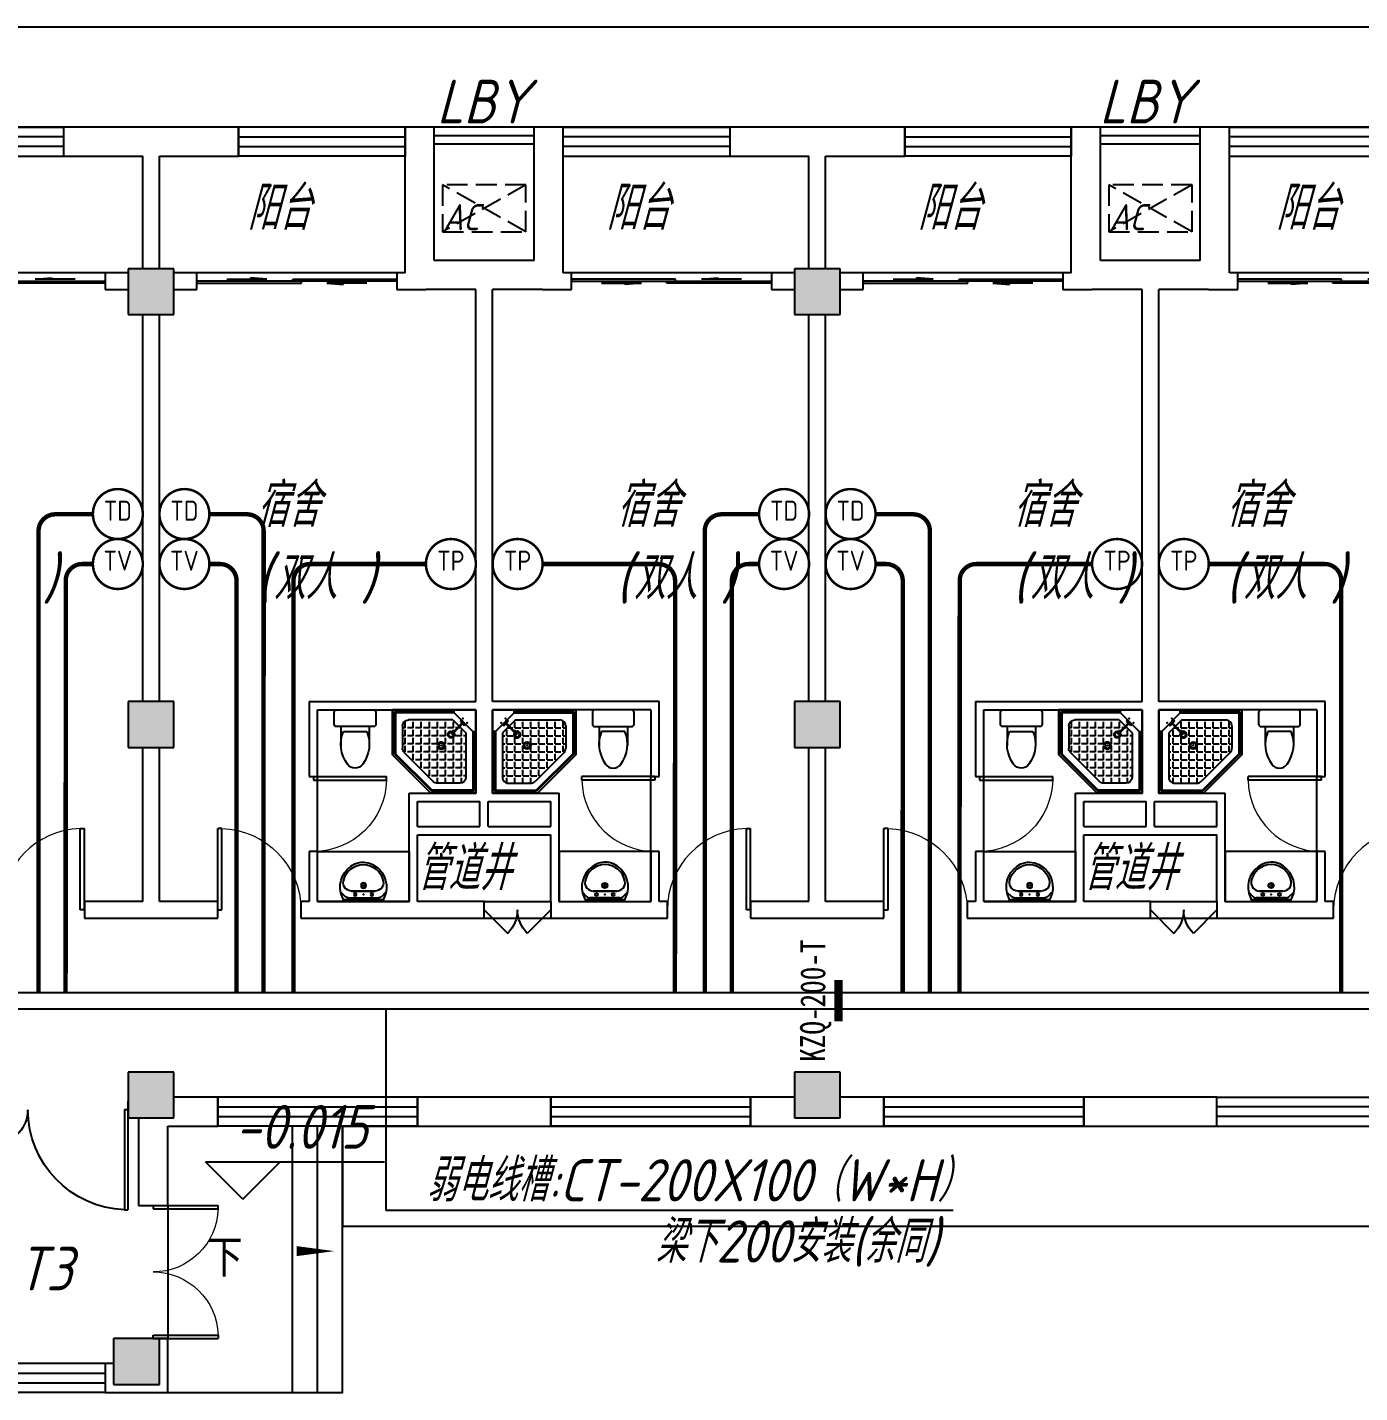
# Model space of a CAD drawing. Extents: x 0 to 2972856, y -1269770 to 0.
# Drawn here: x 2689670 to 2705669, y -887166 to -870766 of the extents above; entities that cross this region are included whole.
import ezdxf
from ezdxf.enums import TextEntityAlignment as Align

# ---------------------------------------------------------------- set-up
doc = ezdxf.new("R2010")
doc.units = 0
doc.header["$LTSCALE"] = 1000
doc.header["$PDSIZE"] = 50
doc.linetypes.add('DASH', pattern=[0.35, 0.25, -0.1])
for name, color, linetype in [('1-建筑底图', 8, 'Continuous'), ('CABLETRAY_DIM', 3, 'Continuous'), ('CABLETRAY_PDS', 4, 'Continuous'), ('EQUIP-通讯', 3, 'Continuous'), ('PUB_TEXT', 7, 'Continuous'), ('WIRE-综合布线', 4, 'Continuous'), ('抗震支吊架', 2, 'Continuous'), ('洁具', 251, 'Continuous'), ('空调外机', 251, 'Continuous')]:
    doc.layers.add(name, color=color, linetype=linetype)
doc.styles.add('-黑体_T3', font='', dxfattribs={"width": 0.8})
doc.styles.add('_TEL_ATTDEF', font='GBENOR', dxfattribs={"width": 0.8, "height": 3, "bigfont": 'GBCBIG'})
doc.styles.add('_TEL_DIM', font='SIMPLEX', dxfattribs={"width": 0.8, "height": 3.5, "bigfont": 'HZTXT'})
doc.styles.add('kzcad', font='', dxfattribs={"width": 0.8})
doc.styles.get("Standard").update_dxf_attribs({"font": 'gbeitc.shx', "bigfont": 'gbcbig.shx'})
doc.styles.get('-黑体_T3').set_extended_font_data('SimHei')
doc.styles.get('kzcad').set_extended_font_data('SimSun')
doc.linetypes.add('JIEDI', pattern='A,1.25,-0.25,0.25,-0.25,0.625,["/",Standard,S=0.6,R=0,X=0,Y=-0.3],0.625,-0.25,0.25,-0.25', length=4)

# ---------------------------------------------------------------- blocks, each defined once
blk = doc.blocks.new('$equip$00003204')
at = {"const_width": 0.05}
blk.add_lwpolyline([(0, 0.5, -1), (0, -0.5, -1), (0, 0.5, 0.021884)], format="xyb", dxfattribs=at)
blk.add_circle((0, 0), 0.5)
for p in [(0, 0.5), (-0.5, 0), (0.5, 0), (0, -0.5)]:
    blk.add_point(p)
at = {"color": 7, "style": '_TEL_ATTDEF'}
blk.add_attdef('$TEXT$', text='', height=0.4, dxfattribs=at).set_placement((0, 0), align=Align.MIDDLE_CENTER)
at = {"color": 7, "style": '_TEL_DIM', "flags": 1}
for tag in ['A', 'REMARK']:
    blk.add_attdef(tag, text='', height=0.00002, dxfattribs=at).set_placement((0, 0), align=Align.MIDDLE_CENTER)
blk = doc.blocks.new('$equip$00003209')
at = {"const_width": 0.05}
blk.add_lwpolyline([(0, 0.5, -1), (0, -0.5, -1), (0, 0.5, 0.021884)], format="xyb", dxfattribs=at)
blk.add_circle((0, 0), 0.5)
for p in [(0, 0.5), (-0.5, 0), (0.5, 0), (0, -0.5)]:
    blk.add_point(p)
at = {"color": 7, "style": '_TEL_ATTDEF'}
blk.add_attdef('$TEXT$', text='', height=0.4, dxfattribs=at).set_placement((0, 0), align=Align.MIDDLE_CENTER)
at = {"color": 7, "style": '_TEL_DIM', "flags": 1}
for tag in ['A', 'REMARK']:
    blk.add_attdef(tag, text='', height=0.00002, dxfattribs=at).set_placement((0, 0), align=Align.MIDDLE_CENTER)
blk = doc.blocks.new('$equip$00003208')
at = {"const_width": 0.05}
blk.add_lwpolyline([(0, 0.5, -1), (0, -0.5, -1), (0, 0.5, 0.021884)], format="xyb", dxfattribs=at)
blk.add_circle((0, 0), 0.5)
for p in [(0, 0.5), (-0.5, 0), (0.5, 0), (0, -0.5)]:
    blk.add_point(p)
at = {"color": 7, "style": '_TEL_ATTDEF'}
blk.add_attdef('$TEXT$', text='', height=0.4, dxfattribs=at).set_placement((0, 0), align=Align.MIDDLE_CENTER)
at = {"color": 7, "style": '_TEL_DIM', "flags": 1}
for tag in ['A', 'REMARK']:
    blk.add_attdef(tag, text='', height=0.00002, dxfattribs=at).set_placement((0, 0), align=Align.MIDDLE_CENTER)
blk = doc.blocks.new('1F平面-CAD导入_dwg_Drawing4_t3_dwg_$plan$00001613-474159-1F-927810-1F')
at = {"layer": '洁具'}
for p, q in [((-200, 170), (-430, 170)), ((-30, 250), (-170, 250)), ((-260, -140), (-260, 140)), ((-200, -170), (-200, -220)), ((-170, -250), (-30, -250))]:
    blk.add_line(p, q, dxfattribs=at)
for points in [[(-200, 220), (-200, 170), (-200, -170), (-430, -170)], [(0, -220), (0, 220)]]:
    blk.add_lwpolyline(points, dxfattribs=at)
for centre, radius, start, end in [((-413, -227), 398, 67.4505, 126.6381), ((-170, 220), 30, 90, 180), ((-30, 220), 30, 0, 90), ((-590, 0), 110, 123.4509, 236.5491), ((-413, 227), 398, 233.3619, 292.5495), ((-170, -220), 30, 180, 270), ((-30, -220), 30, 270, 0)]:
    blk.add_arc(centre, radius, start, end, dxfattribs=at)
blk = doc.blocks.new('$lvtry$00000169')
at = {"color": 0}
for p, q in [((259, -36), (259, 0)), ((259, -36), (36, -259)), ((276, -120), (120, -276)), ((144, -151), (291, -298)), ((151, -144), (298, -291)), ((259, -24), (976, -24)), ((259, -36), (964, -36)), ((270, -213), (270, -143)), ((276, -120), (808, -120)), ((366, -213), (366, -143)), ((462, -213), (462, -143)), ((558, -213), (558, -143)), ((655, -213), (655, -143)), ((751, -213), (751, -143)), ((847, -213), (847, -143)), ((964, -36), (976, -24)), ((964, -36), (964, -525)), ((976, -24), (976, -530)), ((36, -259), (0, -259)), ((24, -259), (24, -976)), ((36, -259), (36, -964)), ((120, -276), (120, -808)), ((120, -309), (147, -309)), ((173, -309), (173, -239)), ((173, -309), (243, -309)), ((183, -213), (205, -213)), ((220, -213), (243, -213)), ((270, -213), (340, -213)), ((270, -263), (270, -239)), ((334, -309), (340, -309)), ((366, -213), (436, -213)), ((366, -309), (366, -239)), ((366, -309), (436, -309)), ((462, -213), (532, -213)), ((462, -309), (462, -239)), ((462, -309), (532, -309)), ((558, -213), (628, -213)), ((558, -309), (558, -239)), ((558, -309), (628, -309)), ((655, -213), (725, -213)), ((655, -309), (655, -239)), ((655, -309), (725, -309)), ((751, -213), (821, -213)), ((751, -309), (751, -239)), ((751, -309), (821, -309)), ((847, -213), (880, -213)), ((847, -309), (847, -239)), ((847, -309), (880, -309)), ((880, -192), (880, -460)), ((120, -405), (147, -405)), ((173, -405), (173, -335)), ((173, -405), (243, -405)), ((173, -501), (173, -431)), ((270, -405), (270, -335)), ((270, -405), (340, -405)), ((270, -501), (270, -431)), ((366, -405), (366, -335)), ((366, -405), (379, -405)), ((366, -501), (366, -431)), ((462, -405), (462, -335)), ((462, -405), (532, -405)), ((462, -501), (462, -431)), ((558, -405), (558, -335)), ((558, -405), (628, -405)), ((558, -501), (558, -431)), ((655, -405), (655, -335)), ((655, -405), (725, -405)), ((655, -501), (655, -431)), ((751, -405), (751, -335)), ((751, -405), (821, -405)), ((751, -501), (751, -431)), ((847, -405), (847, -335)), ((847, -405), (880, -405)), ((847, -501), (847, -431)), ((120, -501), (147, -501)), ((120, -598), (147, -598)), ((173, -501), (243, -501)), ((173, -598), (173, -528)), ((173, -598), (243, -598)), ((173, -694), (173, -624)), ((270, -501), (340, -501)), ((270, -598), (270, -528)), ((270, -598), (340, -598)), ((270, -694), (270, -624)), ((366, -501), (436, -501)), ((366, -598), (366, -528)), ((366, -598), (436, -598)), ((366, -694), (366, -624)), ((462, -501), (532, -501)), ((462, -598), (462, -528)), ((462, -598), (532, -598)), ((462, -694), (462, -624)), ((859, -511), (511, -859)), ((964, -525), (525, -964)), ((976, -530), (530, -976)), ((558, -501), (628, -501)), ((558, -598), (558, -528)), ((558, -598), (628, -598)), ((558, -694), (558, -624)), ((655, -501), (725, -501)), ((655, -598), (655, -528)), ((655, -598), (725, -598)), ((655, -694), (655, -624)), ((751, -501), (821, -501)), ((751, -598), (751, -528)), ((751, -598), (773, -598)), ((847, -501), (867, -501)), ((964, -525), (976, -530)), ((120, -694), (147, -694)), ((120, -790), (147, -790)), ((173, -694), (243, -694)), ((173, -790), (173, -720)), ((173, -790), (243, -790)), ((173, -878), (173, -816)), ((270, -694), (340, -694)), ((270, -790), (270, -720)), ((270, -790), (340, -790)), ((270, -880), (270, -816)), ((366, -694), (436, -694)), ((366, -790), (366, -720)), ((366, -790), (436, -790)), ((366, -880), (366, -816)), ((462, -694), (532, -694)), ((462, -790), (462, -720)), ((462, -790), (532, -790)), ((462, -880), (462, -816)), ((558, -694), (628, -694)), ((558, -790), (558, -720)), ((558, -790), (580, -790)), ((655, -694), (676, -694)), ((36, -964), (24, -976)), ((24, -976), (530, -976)), ((36, -964), (525, -964)), ((192, -880), (460, -880)), ((525, -964), (530, -976))]:
    blk.add_line(p, q, dxfattribs=at)
blk.add_lwpolyline([(0, 0), (0, -1000), (540, -1000), (1000, -540), (1000, 0)], close=True)
for points in [[(0, 0), (0, -1000)], [(0, 0), (1000, 0)], [(1000, 0), (1000, -540)], [(136, -190), (148, -178), (132, -162), (121, -174)], [(190, -136), (178, -148), (162, -132), (174, -121)], [(1000, -540), (540, -1000)], [(0, -1000), (540, -1000)]]:
    blk.add_lwpolyline(points, close=True, dxfattribs=at)
for radius in [43.8, 31.1]:
    blk.add_circle((416, -428), radius, dxfattribs=at)
for centre, radius, start, end in [((808, -192), 72, 0, 90), ((296, -296), 40.6, 142.583, 128.4197), ((296, -296), 28.6, 145.828, 125.6599), ((808, -460), 72, 315, 0), ((192, -808), 72, 180, 270), ((460, -808), 72, 270, 315)]:
    blk.add_arc(centre, radius, start, end, dxfattribs=at)
for p in [(103, -156, 0), (156, -102, 0), (416, -428, 0)]:
    blk.add_point(p, dxfattribs=at)
blk = doc.blocks.new('$lvtry$00000178')
at = {"color": 0}
for p, q in [((-238, 0), (238, 0)), ((-214, -36), (-272, -91)), ((-180, -23), (180, -23)), ((-142, -105), (140, -105)), ((140, -105), (-142, -105)), ((216, -37), (268, -91))]:
    blk.add_line(p, q, dxfattribs=at)
blk.add_lwpolyline([(-104, -430, 0.224698), (110, -425, 0.348046), (269, -79), (239, 0), (-241, 0), (-271, -79, 0.356844)], format="xyb", close=True, dxfattribs=at)
for centre, radius in [((-100, -65), 16.3), ((1, -172), 31.6), ((100, -65), 16.3)]:
    blk.add_circle(centre, radius, dxfattribs=at)
at = {"color": 0, "lineweight": 13}
blk.add_circle((1, -172), 23, dxfattribs=at)
at = {"color": 0}
for centre, radius, start, end in [((-142, -205), 100, 90, 190.5602), ((-180, -73), 50, 90, 133.181), ((140, -205), 100, 349.4398, 90), ((180, -73), 50, 44.5607, 90), ((-1, -179), 243, 190.5602, 349.4398)]:
    blk.add_arc(centre, radius, start, end, dxfattribs=at)
for p in [(0, -65), (1, -172)]:
    blk.add_point(p, dxfattribs=at)
blk = doc.blocks.new('A$C70365C93')
at = {"layer": '洁具'}
blk.add_lwpolyline([(-1900, 2300), (-1900, 1700), (-800, 1700), (-800, 2300)], close=True, dxfattribs=at)
blk.add_blockref('$lvtry$00000178', (-1350, 2280), dxfattribs=at)
at = {"layer": '洁具', "rotation": 180}
blk.add_blockref('$lvtry$00000169', (0, 0), dxfattribs=at)
at = {"layer": '洁具', "extrusion": (0, 0, -1), "xscale": -1, "zscale": -1, "rotation": 90}
blk.add_blockref('1F平面-CAD导入_dwg_Drawing4_t3_dwg_$plan$00001613-474159-1F-927810-1F', (1450, 0), dxfattribs=at)
blk = doc.blocks.new('A$Cf5a72a1b')
at = {"layer": '空调外机', "linetype": 'DASH'}
for p, q in [((1000, 563), (0, 0)), ((1000, 0), (0, 563))]:
    blk.add_line(p, q, dxfattribs=at)
blk.add_lwpolyline([(1000, 563), (0, 563), (0, 0), (1000, 0)], close=True, dxfattribs=at)
at = {"layer": 'PUB_TEXT'}
blk.add_text('AC', height=315, dxfattribs=at).set_placement((5, 18))
blk = doc.blocks.new('$WINLIB2D$00000001')
at = {"color": 0}
for points in [[(-0.5, 0.5), (-0.5, -0.5)], [(-0.5, 0.5), (0.5, 0.5)], [(0.5, -0.5), (0.5, 0.5)], [(0.5, 0.1667), (-0.5, 0.1667)], [(0.5, -0.1667), (-0.5, -0.1667)], [(-0.5, -0.5), (0.5, -0.5)]]:
    blk.add_lwpolyline(points, dxfattribs=at)
blk = doc.blocks.new('$DorLib2D$00000116')
at = {"color": 0}
for p, q in [((-0.5, 0), (-0.146, 0.354)), ((0.5, 0), (0.146, 0.354))]:
    blk.add_line(p, q, dxfattribs=at)
for centre, start, end in [((-0.5, 0), 0, 45), ((0.5, 0), 135, 180)]:
    blk.add_arc(centre, 0.5, start, end, dxfattribs=at)
blk = doc.blocks.new('$DorLib2D$00000001')
for p, q in [((0.45, 0.975), (0.5, 0.975)), ((0.45, 0), (0.45, 0.975)), ((0.5, 0), (0.5, 0.975)), ((0.5, 0), (0.45, 0))]:
    blk.add_line(p, q)
at = {"lineweight": 13}
blk.add_arc((0.475, 0), 0.975, 91.4693, 180, dxfattribs=at)
blk = doc.blocks.new('$DorLib2D$00000131')
at = {"color": 0, "linetype": 'Continuous'}
for p, q in [((0.15, 0.125), (0.2319, 0.1973)), ((0.2319, 0.1973), (0.2319, 0.125)), ((-0.5, 0.125), (-0.5, 0)), ((0.0192, 0.125), (-0.5, 0.125)), ((0.0192, 0), (0.0192, 0.125)), ((0.35, 0.125), (0.15, 0.125)), ((-0.5, 0), (0.0192, 0)), ((-0.024, 0), (0.5, 0)), ((-0.024, -0.125), (-0.024, 0)), ((0.5, 0), (0.5, -0.125)), ((-0.35, -0.125), (-0.15, -0.125)), ((-0.2319, -0.1973), (-0.2319, -0.125)), ((-0.15, -0.125), (-0.2319, -0.1973)), ((0.5, -0.125), (-0.024, -0.125))]:
    blk.add_line(p, q, dxfattribs=at)
blk = doc.blocks.new('$DorLib2D$00000225')
at = {"color": 0}
for p, q in [((0.475, -0.001), (0.475, 0.752)), ((0.475, 0.752), (0.5, 0.752)), ((0.5, -0.001), (0.5, 0.752)), ((-0.5, 0), (-0.5, 0.252)), ((-0.475, 0.252), (-0.5, 0.252)), ((-0.475, 0), (-0.475, 0.252)), ((-0.475, 0), (-0.5, 0)), ((0.475, -0.001), (0.5, -0.001))]:
    blk.add_line(p, q, dxfattribs=at)
for centre, radius, start, end in [((0.505, -0.002), 0.755, 92.2493, 179.7238), ((-0.501, 0.003), 0.251, 359.7899, 84.0974)]:
    blk.add_arc(centre, radius, start, end, dxfattribs=at)
blk = doc.blocks.new('$DorLib2D$00000002')
for p, q in [((-0.5, 0), (-0.5, 0.4875)), ((-0.475, 0.4875), (-0.5, 0.4875)), ((-0.475, 0), (-0.475, 0.4875)), ((0.475, 0), (0.475, 0.4875)), ((0.475, 0.4875), (0.5, 0.4875)), ((0.5, 0), (0.5, 0.4875)), ((-0.5, 0), (-0.475, 0)), ((0.5, 0), (0.475, 0))]:
    blk.add_line(p, q)
at = {"lineweight": 13}
for centre, start, end in [((-0.4875, 0), 0, 88.53072), ((0.4875, 0), 91.46928, 180)]:
    blk.add_arc(centre, 0.4875, start, end, dxfattribs=at)
blk = doc.blocks.new('1-1层建筑底图')
at = {"layer": '1-建筑底图'}
for points in [[(2076651.6, -730026.3), (2076101.6, -730026.3), (2076101.6, -730576.3), (2076651.6, -730576.3)], [(2084651.6, -730026.3), (2084101.6, -730026.3), (2084101.6, -730576.3), (2084651.6, -730576.3)], [(2076651.6, -735226.3), (2076101.6, -735226.3), (2076101.6, -735776.3), (2076651.6, -735776.3)], [(2084651.6, -735226.3), (2084101.6, -735226.3), (2084101.6, -735776.3), (2084651.6, -735776.3)], [(2076651.6, -739676.3), (2076101.6, -739676.3), (2076101.6, -740226.3), (2076651.6, -740226.3)], [(2084651.6, -739676.3), (2084101.6, -739676.3), (2084101.6, -740226.3), (2084651.6, -740226.3)], [(2076476.6, -742876.3), (2075926.6, -742876.3), (2075926.6, -743426.3), (2076476.6, -743426.3)]]:
    blk.add_hatch(color=256, dxfattribs=at).paths.add_polyline_path(points)
for p, q in [((2103476.6, -727126.3), (2058876.6, -727126.3)), ((2103476.6, -728326.3), (2060076.6, -728326.3)), ((2076376.6, -728326.3), (2075326.6, -728326.3)), ((2075326.6, -728326.3), (2075326.6, -728676.3)), ((2077426.6, -728326.3), (2076376.6, -728326.3)), ((2077426.6, -728676.3), (2077426.6, -728326.3)), ((2079776.6, -728326.3), (2079426.6, -728326.3)), ((2079426.6, -728326.3), (2079426.6, -728676.3)), ((2079776.6, -729926.3), (2079776.6, -728326.3)), ((2080976.6, -729926.3), (2080976.6, -728326.3)), ((2081326.6, -728326.3), (2080976.6, -728326.3)), ((2081326.6, -728676.3), (2081326.6, -728326.3)), ((2084376.6, -728326.3), (2083326.6, -728326.3)), ((2083326.6, -728326.3), (2083326.6, -728676.3)), ((2085426.6, -728326.3), (2084376.6, -728326.3)), ((2085426.6, -728676.3), (2085426.6, -728326.3)), ((2087776.6, -728326.3), (2087426.6, -728326.3)), ((2087426.6, -728326.3), (2087426.6, -728676.3)), ((2087776.6, -729926.3), (2087776.6, -728326.3)), ((2089326.6, -728326.3), (2088976.6, -728326.3)), ((2088976.6, -729926.3), (2088976.6, -728326.3)), ((2089326.6, -728676.3), (2089326.6, -728326.3)), ((2075326.6, -728676.3), (2076276.6, -728676.3)), ((2076276.6, -730026.3), (2076276.6, -728676.3)), ((2076476.6, -728676.3), (2077426.6, -728676.3)), ((2076476.6, -730026.3), (2076476.6, -728676.3)), ((2079426.6, -730076.3), (2079426.6, -728676.3)), ((2081326.6, -730076.3), (2081326.6, -728676.3)), ((2083326.6, -728676.3), (2084276.6, -728676.3)), ((2084276.6, -730026.3), (2084276.6, -728676.3)), ((2084476.6, -728676.3), (2085426.6, -728676.3)), ((2084476.6, -730026.3), (2084476.6, -728676.3)), ((2087426.6, -730076.3), (2087426.6, -728676.3)), ((2089326.6, -730076.3), (2089326.6, -728676.3)), ((2080376.6, -729926.3), (2079776.6, -729926.3)), ((2080976.6, -729926.3), (2080376.6, -729926.3)), ((2088376.6, -729926.3), (2087776.6, -729926.3)), ((2088976.6, -729926.3), (2088376.6, -729926.3)), ((2075826.6, -730076.3), (2073426.6, -730076.3)), ((2076101.6, -730076.3), (2075826.6, -730076.3)), ((2075826.6, -730076.3), (2075826.6, -730276.3)), ((2076651.6, -730026.3), (2076101.6, -730026.3)), ((2076101.6, -730026.3), (2076101.6, -730576.3)), ((2076651.6, -730576.3), (2076651.6, -730026.3)), ((2076926.6, -730076.3), (2076651.6, -730076.3)), ((2076926.6, -730276.3), (2076926.6, -730076.3)), ((2079326.6, -730076.3), (2076926.6, -730076.3)), ((2079426.6, -730076.3), (2079326.6, -730076.3)), ((2079326.6, -730076.3), (2079326.6, -730276.3)), ((2081426.6, -730076.3), (2081326.6, -730076.3)), ((2083826.6, -730076.3), (2081426.6, -730076.3)), ((2081426.6, -730276.3), (2081426.6, -730076.3)), ((2084101.6, -730076.3), (2083826.6, -730076.3)), ((2083826.6, -730076.3), (2083826.6, -730276.3)), ((2084651.6, -730026.3), (2084101.6, -730026.3)), ((2084101.6, -730026.3), (2084101.6, -730576.3)), ((2084651.6, -730576.3), (2084651.6, -730026.3)), ((2084926.6, -730076.3), (2084651.6, -730076.3)), ((2084926.6, -730276.3), (2084926.6, -730076.3)), ((2087326.6, -730076.3), (2084926.6, -730076.3)), ((2087426.6, -730076.3), (2087326.6, -730076.3)), ((2087326.6, -730076.3), (2087326.6, -730276.3)), ((2089426.6, -730076.3), (2089326.6, -730076.3)), ((2091826.6, -730076.3), (2089426.6, -730076.3)), ((2089426.6, -730276.3), (2089426.6, -730076.3)), ((2075826.6, -730276.3), (2076101.6, -730276.3)), ((2076651.6, -730276.3), (2076926.6, -730276.3)), ((2079326.6, -730276.3), (2079676.6, -730276.3)), ((2080276.6, -730276.3), (2079676.6, -730276.3)), ((2080276.6, -735226.3), (2080276.6, -730276.3)), ((2081076.6, -730276.3), (2080476.6, -730276.3)), ((2080476.6, -735226.3), (2080476.6, -730276.3)), ((2081076.6, -730276.3), (2081426.6, -730276.3)), ((2083826.6, -730276.3), (2084101.6, -730276.3)), ((2084651.6, -730276.3), (2084926.6, -730276.3)), ((2087326.6, -730276.3), (2087676.6, -730276.3)), ((2088276.6, -730276.3), (2087676.6, -730276.3)), ((2088276.6, -735226.3), (2088276.6, -730276.3)), ((2089076.6, -730276.3), (2088476.6, -730276.3)), ((2088476.6, -735226.3), (2088476.6, -730276.3)), ((2089076.6, -730276.3), (2089426.6, -730276.3)), ((2076101.6, -730576.3), (2076651.6, -730576.3)), ((2076276.6, -735226.3), (2076276.6, -730576.3)), ((2076476.6, -735226.3), (2076476.6, -730576.3)), ((2084101.6, -730576.3), (2084651.6, -730576.3)), ((2084276.6, -735226.3), (2084276.6, -730576.3)), ((2084476.6, -735226.3), (2084476.6, -730576.3)), ((2076651.6, -735226.3), (2076101.6, -735226.3)), ((2076101.6, -735226.3), (2076101.6, -735776.3)), ((2076651.6, -735776.3), (2076651.6, -735226.3)), ((2078276.6, -735226.3), (2080276.6, -735226.3)), ((2078276.6, -735226.3), (2078276.6, -736126.3)), ((2078376.6, -735326.3), (2080276.6, -735326.3)), ((2078376.6, -736126.3), (2078376.6, -735326.3)), ((2080276.6, -736326.3), (2080276.6, -735326.3)), ((2082476.6, -735226.3), (2080476.6, -735226.3)), ((2080476.6, -736326.3), (2080476.6, -735326.3)), ((2082376.6, -735326.3), (2080476.6, -735326.3)), ((2082376.6, -735326.3), (2082376.6, -736126.3)), ((2082476.6, -736126.3), (2082476.6, -735226.3)), ((2084651.6, -735226.3), (2084101.6, -735226.3)), ((2084101.6, -735226.3), (2084101.6, -735776.3)), ((2084651.6, -735776.3), (2084651.6, -735226.3)), ((2086276.6, -735226.3), (2088276.6, -735226.3)), ((2086276.6, -735226.3), (2086276.6, -736126.3)), ((2086376.6, -735326.3), (2088276.6, -735326.3)), ((2086376.6, -736126.3), (2086376.6, -735326.3)), ((2088276.6, -736326.3), (2088276.6, -735326.3)), ((2090476.6, -735226.3), (2088476.6, -735226.3)), ((2088476.6, -736326.3), (2088476.6, -735326.3)), ((2090376.6, -735326.3), (2088476.6, -735326.3)), ((2090376.6, -735326.3), (2090376.6, -736126.3)), ((2090476.6, -736126.3), (2090476.6, -735226.3)), ((2076101.6, -735776.3), (2076651.6, -735776.3)), ((2076276.6, -737626.3), (2076276.6, -735776.3)), ((2076476.6, -737626.3), (2076476.6, -735776.3)), ((2084101.6, -735776.3), (2084651.6, -735776.3)), ((2084276.6, -737626.3), (2084276.6, -735776.3)), ((2084476.6, -737626.3), (2084476.6, -735776.3)), ((2078276.6, -736126.3), (2078376.6, -736126.3)), ((2078376.6, -737026.3), (2078376.6, -736126.3)), ((2082376.6, -737026.3), (2082376.6, -736126.3)), ((2082376.6, -736126.3), (2082476.6, -736126.3)), ((2086276.6, -736126.3), (2086376.6, -736126.3)), ((2086376.6, -737026.3), (2086376.6, -736126.3)), ((2090376.6, -737026.3), (2090376.6, -736126.3)), ((2090376.6, -736126.3), (2090476.6, -736126.3)), ((2079476.6, -736326.3), (2080276.6, -736326.3)), ((2079476.6, -736826.3), (2079476.6, -736326.3)), ((2080476.6, -736326.3), (2081276.6, -736326.3)), ((2081276.6, -736826.3), (2081276.6, -736326.3)), ((2087476.6, -736326.3), (2088276.6, -736326.3)), ((2087476.6, -736826.3), (2087476.6, -736326.3)), ((2088476.6, -736326.3), (2089276.6, -736326.3)), ((2089276.6, -736826.3), (2089276.6, -736326.3)), ((2079576.6, -736426.3), (2080326.6, -736426.3)), ((2079576.6, -736726.3), (2079576.6, -736426.3)), ((2080326.6, -736726.3), (2080326.6, -736426.3)), ((2080426.6, -736426.3), (2081176.6, -736426.3)), ((2080426.6, -736726.3), (2080426.6, -736426.3)), ((2081176.6, -736726.3), (2081176.6, -736426.3)), ((2087576.6, -736426.3), (2088326.6, -736426.3)), ((2087576.6, -736726.3), (2087576.6, -736426.3)), ((2088326.6, -736726.3), (2088326.6, -736426.3)), ((2088426.6, -736426.3), (2089176.6, -736426.3)), ((2088426.6, -736726.3), (2088426.6, -736426.3)), ((2089176.6, -736726.3), (2089176.6, -736426.3)), ((2079476.6, -737626.3), (2079476.6, -736826.3)), ((2079576.6, -736726.3), (2080326.6, -736726.3)), ((2079576.6, -736826.3), (2080376.6, -736826.3)), ((2079576.6, -737626.3), (2079576.6, -736826.3)), ((2080376.6, -736826.3), (2081176.6, -736826.3)), ((2080426.6, -736726.3), (2081176.6, -736726.3)), ((2081176.6, -737626.3), (2081176.6, -736826.3)), ((2081276.6, -737626.3), (2081276.6, -736826.3)), ((2087476.6, -737626.3), (2087476.6, -736826.3)), ((2087576.6, -736726.3), (2088326.6, -736726.3)), ((2087576.6, -736826.3), (2088376.6, -736826.3)), ((2087576.6, -737626.3), (2087576.6, -736826.3)), ((2088376.6, -736826.3), (2089176.6, -736826.3)), ((2088426.6, -736726.3), (2089176.6, -736726.3)), ((2089176.6, -737626.3), (2089176.6, -736826.3)), ((2089276.6, -737626.3), (2089276.6, -736826.3)), ((2078376.6, -737026.3), (2078276.6, -737026.3)), ((2078276.6, -737026.3), (2078276.6, -737626.3)), ((2078376.6, -737626.3), (2078376.6, -737026.3)), ((2082476.6, -737026.3), (2082376.6, -737026.3)), ((2082376.6, -737026.3), (2082376.6, -737626.3)), ((2082476.6, -737626.3), (2082476.6, -737026.3)), ((2086376.6, -737026.3), (2086276.6, -737026.3)), ((2086276.6, -737026.3), (2086276.6, -737626.3)), ((2086376.6, -737626.3), (2086376.6, -737026.3)), ((2090476.6, -737026.3), (2090376.6, -737026.3)), ((2090376.6, -737026.3), (2090376.6, -737626.3)), ((2090476.6, -737626.3), (2090476.6, -737026.3)), ((2076276.6, -737626.3), (2075576.6, -737626.3)), ((2075576.6, -737626.3), (2075576.6, -737826.3)), ((2077176.6, -737626.3), (2076476.6, -737626.3)), ((2077176.6, -737826.3), (2077176.6, -737626.3)), ((2078276.6, -737626.3), (2078176.6, -737626.3)), ((2078176.6, -737626.3), (2078176.6, -737826.3)), ((2078376.6, -737626.3), (2079476.6, -737626.3)), ((2080376.6, -737626.3), (2079576.6, -737626.3)), ((2080376.6, -737826.3), (2080376.6, -737626.3)), ((2080376.6, -737626.3), (2081176.6, -737626.3)), ((2081176.6, -737626.3), (2081176.6, -737826.3)), ((2081276.6, -737626.3), (2082376.6, -737626.3)), ((2082576.6, -737626.3), (2082476.6, -737626.3)), ((2082576.6, -737826.3), (2082576.6, -737626.3)), ((2084276.6, -737626.3), (2083576.6, -737626.3)), ((2083576.6, -737626.3), (2083576.6, -737826.3)), ((2085176.6, -737626.3), (2084476.6, -737626.3)), ((2085176.6, -737826.3), (2085176.6, -737626.3)), ((2086276.6, -737626.3), (2086176.6, -737626.3)), ((2086176.6, -737626.3), (2086176.6, -737826.3)), ((2086376.6, -737626.3), (2087476.6, -737626.3)), ((2088376.6, -737626.3), (2087576.6, -737626.3)), ((2088376.6, -737826.3), (2088376.6, -737626.3)), ((2088376.6, -737626.3), (2089176.6, -737626.3)), ((2089176.6, -737626.3), (2089176.6, -737826.3)), ((2089276.6, -737626.3), (2090376.6, -737626.3)), ((2090576.6, -737626.3), (2090476.6, -737626.3)), ((2090576.6, -737826.3), (2090576.6, -737626.3)), ((2075576.6, -737826.3), (2076376.6, -737826.3)), ((2076376.6, -737826.3), (2077176.6, -737826.3)), ((2078176.6, -737826.3), (2078276.6, -737826.3)), ((2078276.6, -737826.3), (2079476.6, -737826.3)), ((2079476.6, -737826.3), (2080376.6, -737826.3)), ((2080376.6, -737826.3), (2081176.6, -737826.3)), ((2081176.6, -737826.3), (2081276.6, -737826.3)), ((2081276.6, -737826.3), (2082476.6, -737826.3)), ((2082476.6, -737826.3), (2082576.6, -737826.3)), ((2083576.6, -737826.3), (2084376.6, -737826.3)), ((2084376.6, -737826.3), (2085176.6, -737826.3)), ((2086176.6, -737826.3), (2086276.6, -737826.3)), ((2086276.6, -737826.3), (2087476.6, -737826.3)), ((2087476.6, -737826.3), (2088376.6, -737826.3)), ((2088376.6, -737826.3), (2089176.6, -737826.3)), ((2089176.6, -737826.3), (2089276.6, -737826.3)), ((2089276.6, -737826.3), (2090476.6, -737826.3)), ((2090476.6, -737826.3), (2090576.6, -737826.3)), ((2076651.6, -739676.3), (2076101.6, -739676.3)), ((2076101.6, -739676.3), (2076101.6, -740226.3)), ((2076651.6, -740226.3), (2076651.6, -739676.3)), ((2084651.6, -739676.3), (2084101.6, -739676.3)), ((2084101.6, -739676.3), (2084101.6, -740226.3)), ((2084651.6, -740226.3), (2084651.6, -739676.3)), ((2076101.6, -740026.3), (2076096.6, -740026.3)), ((2076096.6, -740026.3), (2076096.6, -740226.3)), ((2077176.6, -739976.3), (2076651.6, -739976.3)), ((2077176.6, -740326.3), (2077176.6, -739976.3)), ((2081176.6, -739976.3), (2079576.6, -739976.3)), ((2079576.6, -739976.3), (2079576.6, -740326.3)), ((2081176.6, -740326.3), (2081176.6, -739976.3)), ((2084101.6, -739976.3), (2083576.6, -739976.3)), ((2083576.6, -739976.3), (2083576.6, -740326.3)), ((2085176.6, -739976.3), (2084651.6, -739976.3)), ((2085176.6, -740326.3), (2085176.6, -739976.3)), ((2089176.6, -739976.3), (2087576.6, -739976.3)), ((2087576.6, -739976.3), (2087576.6, -740326.3)), ((2089176.6, -740326.3), (2089176.6, -739976.3)), ((2076096.6, -740226.3), (2076101.6, -740226.3)), ((2076101.6, -740226.3), (2076651.6, -740226.3)), ((2076226.6, -740226.3), (2076226.6, -741276.3)), ((2084101.6, -740226.3), (2084651.6, -740226.3)), ((2076576.6, -740326.3), (2077176.6, -740326.3)), ((2076576.6, -741276.3), (2076576.6, -740326.3)), ((2078676.6, -740326.3), (2078676.6, -741526.3)), ((2079576.6, -740326.3), (2081176.6, -740326.3)), ((2083576.6, -740326.3), (2084376.6, -740326.3)), ((2084376.6, -740326.3), (2085176.6, -740326.3)), ((2087576.6, -740326.3), (2089176.6, -740326.3)), ((2077478.7, -741203.8), (2077028.7, -740753.8)), ((2077028.7, -740753.8), (2079179.7, -740753.8)), ((2077478.7, -741203.8), (2077928.7, -740753.8)), ((2076226.6, -741276.3), (2076576.6, -741276.3)), ((2076576.6, -741276.3), (2076576.6, -742876.3)), ((2078676.6, -741526.3), (2152126.6, -741526.3)), ((2076476.6, -742876.3), (2075926.6, -742876.3)), ((2075926.6, -742876.3), (2075926.6, -743426.3)), ((2076476.6, -743426.3), (2076476.6, -742876.3)), ((2076576.6, -742876.3), (2076476.6, -742876.3)), ((2076576.6, -743526.3), (2076576.6, -742876.3)), ((2075926.6, -743176.3), (2075826.6, -743176.3)), ((2075826.6, -743176.3), (2075826.6, -743526.3)), ((2075826.6, -743526.3), (2076576.6, -743526.3)), ((2075926.6, -743426.3), (2076476.6, -743426.3))]:
    blk.add_line(p, q, dxfattribs=at)
for points in [[(2079776.6, -728426.3), (2080976.6, -728426.3)], [(2087776.6, -728426.3), (2088976.6, -728426.3)], [(2079776.6, -728526.3), (2080976.6, -728526.3)], [(2087776.6, -728526.3), (2088976.6, -728526.3)], [(2076576.6, -743526.3), (2078076.6, -743526.3), (2078076.6, -740326.3)], [(2078076.6, -743526.3), (2078376.6, -743526.3), (2078376.6, -740326.3)], [(2078376.6, -743526.3), (2078676.6, -743526.3), (2078676.6, -740326.3)], [(2078676.6, -740326.3), (2152126.6, -740326.3)]]:
    blk.add_lwpolyline(points, dxfattribs=at)
blk.add_lwpolyline([(2077600.3, -741826.3, 0, 0, 0), (2078576.6, -741826.3, 0, 120, 0), (2078126.6, -741826.3, 0, 0, 0)], format="xyseb", dxfattribs=at)
for name, p, xscale, yscale, zscale, rotation in [('$WINLIB2D$00000001', (2074326.6, -728501.3), -2000, 350, -2000, 179.9999999999959), ('$WINLIB2D$00000001', (2078426.6, -728501.3), 2000, 350, 2000, 180.0000000000061), ('$WINLIB2D$00000001', (2082326.6, -728501.3), -2000, 350, -2000, 179.9999999999959), ('$WINLIB2D$00000001', (2086426.6, -728501.3), 2000, 350, 2000, 180.000000000002), ('$WINLIB2D$00000001', (2090326.6, -728501.3), -2000, 350, -2000, 180), ('$DorLib2D$00000131', (2074626.6, -730176.3), -2400, -200, -2400, 180), ('$DorLib2D$00000131', (2078126.6, -730176.3), 2400, -200, 2400, 180), ('$DorLib2D$00000131', (2082626.6, -730176.3), -2400, -200, -2400, 180), ('$DorLib2D$00000131', (2086126.6, -730176.3), 2400, -200, 2400, 180), ('$DorLib2D$00000131', (2090626.6, -730176.3), -2400, -200, -2400, 180), ('$DorLib2D$00000001', (2078326.6, -736576.3), 900, -900, 900, 90), ('$DorLib2D$00000001', (2082426.6, -736576.3), 900, 900, 900, 90), ('$DorLib2D$00000001', (2086326.6, -736576.3), 900, -900, 900, 90), ('$DorLib2D$00000001', (2090426.6, -736576.3), 900, 900, 900, 90), ('$DorLib2D$00000225', (2075296.6, -740126.3), -1600, 1600, 200, 180), ('$WINLIB2D$00000001', (2078376.6, -740151.3), -2400, -350, -2400, 359.9999999999807), ('$WINLIB2D$00000001', (2082376.6, -740151.3), -2400, -350, -2400, 359.9999999999807), ('$WINLIB2D$00000001', (2086376.6, -740151.3), -2400, -350, -2400, 359.9999999999807), ('$WINLIB2D$00000001', (2090376.6, -740151.3), 2400, -350, 2400, 359.9999999999808), ('$DorLib2D$00000002', (2076401.6, -742076.3), -1600, 1600, -1600, 270), ('$WINLIB2D$00000001', (2075126.6, -743351.3), 1400, -350, 1400, 180)]:
    blk.add_blockref(name, p, dxfattribs=dict(at, xscale=xscale, yscale=yscale, zscale=zscale, rotation=rotation))
for p in [(2079877.1, -729582.5), (2087877.1, -729582.5)]:
    blk.add_blockref('A$Cf5a72a1b', p, dxfattribs=at)
at = {"layer": '1-建筑底图', "xscale": -1, "rotation": 180}
for p in [(2080276.6, -735326.3), (2088276.6, -735326.3)]:
    blk.add_blockref('A$C70365C93', p, dxfattribs=at)
at = {"layer": '1-建筑底图', "rotation": 180}
for p in [(2080476.6, -735326.3), (2088476.6, -735326.3)]:
    blk.add_blockref('A$C70365C93', p, dxfattribs=at)
at = {"layer": '1-建筑底图'}
for name, p, xscale, yscale, zscale in [('$DorLib2D$00000001', (2075076.6, -737726.3), 1000, 1000, 1000), ('$DorLib2D$00000001', (2077676.6, -737726.3), -1000, 1000, -1000), ('$DorLib2D$00000001', (2083076.6, -737726.3), 1000, 1000, 1000), ('$DorLib2D$00000001', (2085676.6, -737726.3), -1000, 1000, -1000), ('$DorLib2D$00000001', (2091076.6, -737726.3), 1000, 1000, 1000), ('$DorLib2D$00000116', (2080776.6, -737726.3), 800, -800, 200), ('$DorLib2D$00000116', (2088776.6, -737726.3), 800, -800, 200)]:
    blk.add_blockref(name, p, dxfattribs=dict(at, xscale=xscale, yscale=yscale, zscale=zscale))
for s, p in [('LBY', (2079806.7, -728281.2)), ('LBY', (2087764.3, -728281.2)), ('阳台', (2077530.4, -729558.2)), ('阳台', (2081841, -729558.2)), ('阳台', (2085579.9, -729558.2)), ('阳台', (2089880.6, -729558.2)), ('宿舍', (2077638, -733126)), ('宿舍', (2081960.2, -733126)), ('宿舍', (2086722, -733126)), ('宿舍', (2089280.7, -733126)), (')', (2075077.2, -733998.1)), ('(', (2077638, -733998.1)), ('双人', (2077848, -733998.1)), (')', (2078898, -733998.1)), ('(', (2081960.2, -733998.1)), ('双人', (2082170.2, -733998.1)), (')', (2083220.2, -733998.1)), ('(', (2086722, -733998.1)), ('双人', (2086932, -733998.1)), (')', (2087982, -733998.1)), ('(', (2089280.7, -733998.1)), ('双人', (2089490.7, -733998.1)), (')', (2090540.7, -733998.1)), ('管道井', (2079561.9, -737489.3)), ('管道井', (2087561.9, -737489.3)), ('-0.015', (2077380.4, -740596.3)), ('LT3', (2074441, -742298.2))]:
    blk.add_text(s, height=525, dxfattribs=at).set_placement(p)
at = {"layer": '1-建筑底图', "style": '-黑体_T3', "width": 0.8}
blk.add_text('下', height=394.3, dxfattribs=at).set_placement((2077047.6, -742088.8))

msp = doc.modelspace()

# ---------------------------------------------------------------- linework, layer by layer
at = {"layer": 'CABLETRAY_DIM', "linetype": 'ByBlock'}
for p, q in [((2693973, -882557), (2693973, -884972)), ((2693973, -884972), (2700788, -884972))]:
    msp.add_line(p, q, dxfattribs=at)
at = {"layer": 'CABLETRAY_PDS', "linetype": 'ByBlock'}
for p, q in [((2685407, -882357), (2771300, -882357)), ((2771300, -882557), (2685407, -882557))]:
    msp.add_line(p, q, dxfattribs=at)
at = {"layer": 'WIRE-综合布线', "linetype": 'Continuous', "const_width": 52.5}
for points in [[(2690457, -876615), (2690005, -876615, 0.414214), (2689805, -876815), (2689804, -882357)], [(2691856, -876615), (2692308, -876615, -0.414214), (2692508, -876815), (2692507, -882357)], [(2698457, -876615), (2698005, -876615, 0.414214), (2697805, -876815), (2697804, -882357)], [(2699856, -876615), (2700308, -876615, -0.414214), (2700508, -876815), (2700507, -882357)], [(2690457, -877212), (2690331, -877212, 0.414214), (2690131, -877412), (2690130, -882357)], [(2691856, -877212), (2691982, -877212, -0.414214), (2692182, -877412), (2692181, -882357)], [(2692865, -882357), (2692866, -877412, -0.414214), (2693066, -877212), (2694456, -877212)], [(2697447, -882357), (2697448, -877412, 0.414214), (2697248, -877212), (2695857, -877212)], [(2698457, -877212), (2698331, -877212, 0.414214), (2698131, -877412), (2698130, -882357)], [(2699856, -877212), (2699982, -877212, -0.414214), (2700182, -877412), (2700181, -882357)], [(2700865, -882357), (2700866, -877412, -0.414214), (2701066, -877212), (2702456, -877212)], [(2705447, -882357), (2705448, -877412, 0.414214), (2705248, -877212), (2703857, -877212)]]:
    msp.add_lwpolyline(points, format="xyb", dxfattribs=at)
at = {"layer": '抗震支吊架', "color": 2, "const_width": 100}
msp.add_lwpolyline([(2699411, -882707), (2699411, -882207)], dxfattribs=at)

# ---------------------------------------------------------------- block references
at = {"layer": '1-建筑底图', "linetype": 'ByBlock'}
msp.add_blockref('1-1层建筑底图', (614779, -143639), dxfattribs=at)
at = {"layer": 'EQUIP-通讯', "linetype": 'JIEDI'}
ref = msp.add_blockref('$equip$00003209', (2690757, -876612), dxfattribs=dict(at, xscale=600, yscale=600, zscale=600, rotation=180))
ref.add_attrib('$TEXT$', 'TD', dxfattribs={"layer": '0', "color": 7, "height": 240, "style": '_TEL_ATTDEF'}).set_placement((2690757, -876572), align=Align.MIDDLE_CENTER)
ref = msp.add_blockref('$equip$00003209', (2691556, -876612), dxfattribs=dict(at, xscale=-600, yscale=600, zscale=600, rotation=180))
ref.add_attrib('$TEXT$', 'TD', dxfattribs={"layer": '0', "color": 7, "height": 240, "style": '_TEL_ATTDEF'}).set_placement((2691556, -876572), align=Align.MIDDLE_CENTER)
ref = msp.add_blockref('$equip$00003209', (2698757, -876612), dxfattribs=dict(at, xscale=600, yscale=600, zscale=600, rotation=180))
ref.add_attrib('$TEXT$', 'TD', dxfattribs={"layer": '0', "color": 7, "height": 240, "style": '_TEL_ATTDEF'}).set_placement((2698757, -876572), align=Align.MIDDLE_CENTER)
ref = msp.add_blockref('$equip$00003209', (2699556, -876612), dxfattribs=dict(at, xscale=-600, yscale=600, zscale=600, rotation=180))
ref.add_attrib('$TEXT$', 'TD', dxfattribs={"layer": '0', "color": 7, "height": 240, "style": '_TEL_ATTDEF'}).set_placement((2699556, -876572), align=Align.MIDDLE_CENTER)
ref = msp.add_blockref('$equip$00003204', (2690757, -877212), dxfattribs=dict(at, xscale=600, yscale=600, zscale=600, rotation=180))
ref.add_attrib('$TEXT$', 'TV', dxfattribs={"layer": '0', "color": 7, "height": 240, "style": '_TEL_ATTDEF'}).set_placement((2690757, -877172), align=Align.MIDDLE_CENTER)
ref = msp.add_blockref('$equip$00003204', (2691556, -877212), dxfattribs=dict(at, xscale=-600, yscale=600, zscale=600, rotation=180))
ref.add_attrib('$TEXT$', 'TV', dxfattribs={"layer": '0', "color": 7, "height": 240, "style": '_TEL_ATTDEF'}).set_placement((2691556, -877172), align=Align.MIDDLE_CENTER)
ref = msp.add_blockref('$equip$00003208', (2694756, -877212), dxfattribs=dict(at, xscale=-600, yscale=600, zscale=600, rotation=180))
ref.add_attrib('$TEXT$', 'TP', dxfattribs={"layer": '0', "color": 7, "height": 240, "style": '_TEL_ATTDEF'}).set_placement((2694756, -877172), align=Align.MIDDLE_CENTER)
ref = msp.add_blockref('$equip$00003208', (2695557, -877212), dxfattribs=dict(at, xscale=600, yscale=600, zscale=600, rotation=180))
ref.add_attrib('$TEXT$', 'TP', dxfattribs={"layer": '0', "color": 7, "height": 240, "style": '_TEL_ATTDEF'}).set_placement((2695557, -877172), align=Align.MIDDLE_CENTER)
ref = msp.add_blockref('$equip$00003204', (2698757, -877212), dxfattribs=dict(at, xscale=600, yscale=600, zscale=600, rotation=180))
ref.add_attrib('$TEXT$', 'TV', dxfattribs={"layer": '0', "color": 7, "height": 240, "style": '_TEL_ATTDEF'}).set_placement((2698757, -877172), align=Align.MIDDLE_CENTER)
ref = msp.add_blockref('$equip$00003204', (2699556, -877212), dxfattribs=dict(at, xscale=-600, yscale=600, zscale=600, rotation=180))
ref.add_attrib('$TEXT$', 'TV', dxfattribs={"layer": '0', "color": 7, "height": 240, "style": '_TEL_ATTDEF'}).set_placement((2699556, -877172), align=Align.MIDDLE_CENTER)
ref = msp.add_blockref('$equip$00003208', (2702756, -877212), dxfattribs=dict(at, xscale=-600, yscale=600, zscale=600, rotation=180))
ref.add_attrib('$TEXT$', 'TP', dxfattribs={"layer": '0', "color": 7, "height": 240, "style": '_TEL_ATTDEF'}).set_placement((2702756, -877172), align=Align.MIDDLE_CENTER)
ref = msp.add_blockref('$equip$00003208', (2703557, -877212), dxfattribs=dict(at, xscale=600, yscale=600, zscale=600, rotation=180))
ref.add_attrib('$TEXT$', 'TP', dxfattribs={"layer": '0', "color": 7, "height": 240, "style": '_TEL_ATTDEF'}).set_placement((2703557, -877172), align=Align.MIDDLE_CENTER)

# ---------------------------------------------------------------- texts
at = {"layer": 'CABLETRAY_DIM', "color": 7, "linetype": 'ByBlock'}
for s, p in [('弱电线槽:CT-200X100（W*H）', (2694460, -884867)), ('梁下200安装(余同) ', (2697213, -885602))]:
    msp.add_text(s, height=506.38, dxfattribs=at).set_placement(p)
at = {"layer": '抗震支吊架', "color": 2, "style": 'kzcad', "width": 0.8}
msp.add_text('KZQ-200-T', height=300, rotation=89.8854, dxfattribs=at).set_placement((2699251, -882457), align=Align.CENTER)

doc.saveas('drawing.dxf')
